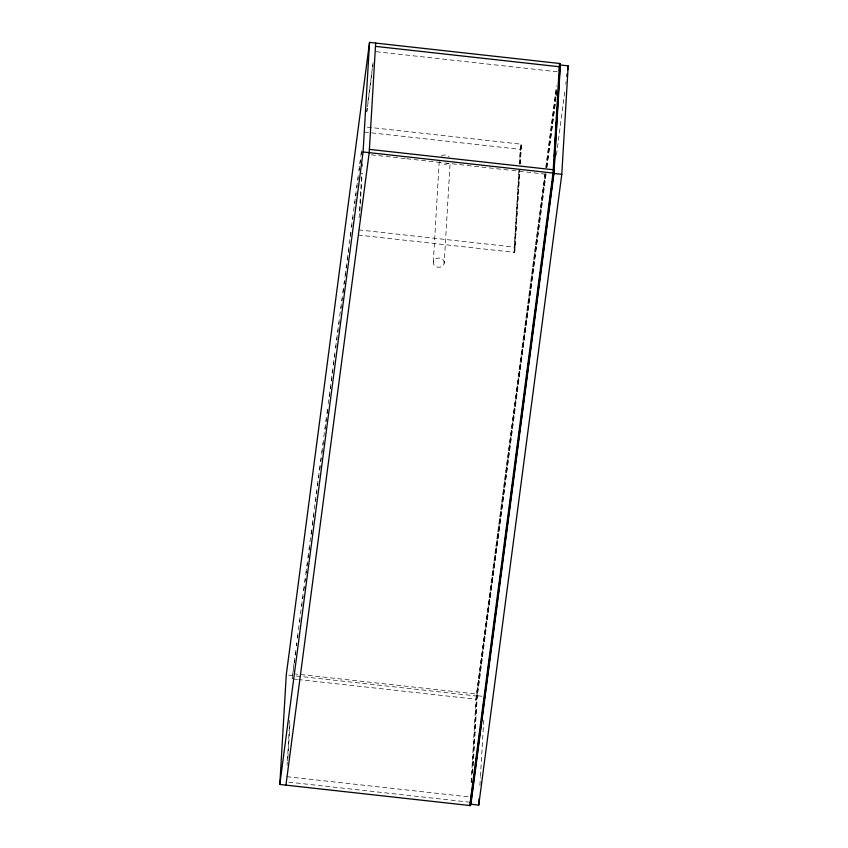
<?xml version="1.0" encoding="UTF-8"?>
<svg xmlns="http://www.w3.org/2000/svg" width="848" height="848" viewBox="0 0 848 848"><rect width="100%" height="100%" fill="white"/><g stroke="black" fill="none" stroke-linecap="round" stroke-linejoin="round"><path stroke-width="0.64" stroke-dasharray="4.24 3.18" d="M287.101 765.341L287.292 762.045M287.377 760.73L289.751 720.45M293.949 663.751L292.2 678.856L292.889 673.672M287.896 758.197L290.08 721.213M359.128 217.872L361.778 172.981M359.891 211.375L362.149 173.087M362.541 166.484L362.69 163.844M433.307 262.043L439.381 159.042M444.204 263.251A5.48 4.632 3.4 0 0 436.561 258.364A5.48 4.632 3.4 0 0 435.512 266.336A5.48 4.632 3.4 0 0 444.204 263.251L450.118 162.89M471.117 782.428L476.226 695.943L544.978 173.692M471.488 782.534L471.721 778.57M472.039 773.291L476.714 694.056M472.347 773.259L476.905 696.028L545.656 173.766M473.184 765.447L477.392 694.13L295.507 673.969M479.904 785.492L480.371 777.648M480.445 776.344L483.848 718.828M518.859 170.459L514.026 252.333L519.23 170.565M519.241 163.855L520.789 144.149L519.612 163.961M358.121 235.044L514.704 252.407L519.538 170.533M519.93 163.929L521.467 144.224L364.873 126.861M514.704 252.407L519.909 170.639M520.301 164.035L521.467 144.224M294.129 662.447L294.987 655.886M295.157 654.571L295.676 650.628M296.376 645.381L296.715 642.763M297.404 637.516L298.273 630.954M298.443 629.64L299.312 623.079M299.482 621.764L300.34 615.203M300.521 613.888L301.379 607.327M301.549 606.013L303.457 591.586M303.626 590.272L304.496 583.71M304.665 582.396L305.704 574.52M305.874 573.216L307.771 558.779M307.951 557.465L308.81 550.903M308.979 549.589L309.849 543.027M310.018 541.724L310.887 535.162M311.057 533.848L311.576 529.905M312.265 524.658L313.124 518.096M313.304 516.792L314.163 510.231M314.343 508.917L315.202 502.355M315.371 501.041L317.279 486.604M317.449 485.289L318.307 478.738M318.488 477.424L319.346 470.863M319.516 469.548L320.385 462.987M320.555 461.672L321.593 453.797M321.763 452.493L322.632 445.931M322.802 444.617L323.671 438.056M323.841 436.741L324.699 430.18M324.879 428.865L326.777 414.439M326.946 413.124L327.466 409.181M328.155 403.934L329.024 397.373M329.194 396.069L331.091 381.632M331.271 380.317L333.169 365.88M333.338 364.566L334.207 358.015M334.377 356.701L334.896 352.757M335.585 347.51L336.455 340.949M336.624 339.635L337.483 333.073M337.663 331.769L338.522 325.208M338.702 323.894L339.56 317.332M339.73 316.018L340.599 309.456M340.769 308.142L342.666 293.715M342.846 292.401L343.705 285.84M343.875 284.525L344.913 276.649M345.094 275.346L346.991 260.908M347.161 259.594L348.03 253.033M348.199 251.718L349.058 245.157M349.238 243.842L350.097 237.292M350.266 235.977L350.786 232.034M351.485 226.787L352.344 220.226M352.514 218.911L353.383 212.35M353.552 211.046L354.422 204.485M354.591 203.17L356.489 188.733M356.658 187.419L357.527 180.857M357.697 179.553L358.216 175.61M358.905 170.363L359.605 165.116M359.775 163.802L360.813 155.926M360.983 154.622L361.502 150.679M366.686 111.311L367.025 108.692M367.894 102.131L372.389 68.01M372.558 66.695L373.078 62.763M293.238 670.98L293.588 668.351M294.277 663.104L294.627 660.486M295.316 655.228L295.655 652.61M296.524 646.049L296.864 643.42M297.563 638.173L297.902 635.544M299.63 622.432L299.98 619.803M301.708 606.68L302.047 604.052M302.747 598.805L303.086 596.186M303.775 590.939L304.294 586.996M304.983 581.749L305.333 579.12M306.022 573.873L306.372 571.255M307.061 565.998L307.411 563.379M308.1 558.132L308.439 555.504M309.138 550.257L309.478 547.628M311.205 534.505L311.725 530.572M312.414 525.325L312.764 522.697M313.453 517.45L313.802 514.821M315.53 501.709L315.869 499.08M316.558 493.833L316.908 491.204M317.597 485.957L317.947 483.328M318.636 478.081L318.986 475.463M319.675 470.216L320.194 466.273M320.883 461.026L321.222 458.397M321.922 453.15L322.261 450.532M322.95 445.274L323.3 442.656M325.028 429.533L325.378 426.904M326.067 421.657L326.406 419.039M327.105 413.782L327.614 409.849M329.342 396.726L329.692 394.097M330.381 388.85L330.731 386.232M331.42 380.985L331.769 378.356M332.458 373.109L332.798 370.481M333.497 365.234L333.836 362.605M334.525 357.358L334.875 354.74M335.734 348.178L336.084 345.549M336.773 340.302L337.122 337.674M337.811 332.427L338.161 329.808M338.85 324.551L339.189 321.933M340.917 308.81L341.267 306.181M341.956 300.934L342.306 298.316M342.995 293.058L343.514 289.126M344.203 283.879L344.553 281.25M345.242 276.003L345.581 273.374M346.281 268.127L346.62 265.509M347.309 260.262L347.659 257.633M348.348 252.386L348.698 249.757M350.425 236.634L350.945 232.702M351.634 227.455L351.973 224.826M352.673 219.579L353.012 216.95M354.74 203.827L355.089 201.209M355.778 195.962L356.128 193.333M356.817 188.086L357.156 185.458M357.856 180.211L358.195 177.592M359.064 171.031L359.404 168.402M360.093 163.155L360.442 160.526M361.131 155.279L361.481 152.651M366.834 111.978L367.354 108.046M367.523 106.731L372.018 72.61M372.707 67.363L373.056 64.734M545.847 167.13L556.553 85.765M476.025 699.24L545.126 174.349M545.995 167.787L556.532 87.747M546.525 167.204L555.853 96.343M556.023 95.029L556.542 91.096M545.815 174.423L476.703 699.314L298.772 679.577M546.674 167.862L555.482 100.944M556.171 95.697L556.521 93.068M546.038 173.829L477.329 695.742L485.151 696.611M546.896 167.268L555.355 103.011M556.458 155.025L564.916 90.768M565.775 84.217L566.125 81.588M376.109 51.686L557.306 71.783M364.195 132.044L520.789 149.407M371.339 154.834L405.482 158.618M406.796 158.767L443.557 162.837M444.871 162.986L510.517 170.268M511.832 170.416L548.603 174.487M358.799 229.872L515.383 247.234M288.723 675.156L292.401 675.57M296.334 676.004L476.905 696.028M293.514 678.994L297.457 679.439M286.804 776.683L469.315 796.919M288.755 782.142L468.637 802.091M448.253 163.325A5.48 4.632 3.4 0 1 440.557 162.477M441.405 155.968A5.48 4.632 3.4 0 1 449.111 156.827"/><path stroke-width="1.27" d="M279.808 784.464L286.274 674.881L369.537 42.4L560.168 63.536L553.702 173.119L470.439 805.6L279.808 784.464L363.071 151.972L369.537 42.4M375.664 43.078L369.198 152.661L285.935 785.142M470.439 805.6L470.788 799.675M559.669 70.236L560.369 64.989L568.192 65.858L561.789 174.338L478.749 805.091L470.926 804.233L471.159 800.311M471.308 797.692L471.541 793.77M478.749 805.091L479.141 798.562M559.489 63.462L553.023 173.034L469.76 805.526M553.532 169.717L553.839 164.438M554.306 156.52L554.698 149.916M555.164 141.987L555.482 136.708M556.023 127.465L556.33 122.176M556.882 112.932L557.189 107.654M557.74 98.41L558.048 93.132M558.599 83.888L558.906 78.599M470.926 804.233L553.967 173.469L560.369 64.989M559.309 70.098L560.168 63.536M559.627 69.451L559.977 66.822L375.473 46.364M470.979 799.685L470.629 802.314L469.951 802.24M471.318 797.067L471.668 794.438M472.188 790.506L472.527 787.877M473.046 783.944L473.396 781.315M473.746 778.697L474.255 774.754M474.774 770.821L475.124 768.193M475.463 765.574L475.982 761.631M476.332 759.013L476.852 755.07M478.06 745.89L478.579 741.947M478.919 739.329L479.438 735.386M479.788 732.767L480.138 730.139M480.646 726.206L481.166 722.263M481.516 719.645L481.865 717.016M482.374 713.083L482.724 710.454M483.243 706.522L483.583 703.893M483.932 701.275L484.452 697.332M484.802 694.713L485.31 690.77M485.83 686.838L486.18 684.209M486.529 681.591L487.038 677.647M487.388 675.029L487.907 671.097M488.257 668.468L488.596 665.839M489.116 661.906L489.635 657.974M489.985 655.345L490.324 652.716M490.844 648.784L491.193 646.155M491.702 642.222L492.052 639.593M492.402 636.975L492.921 633.043M493.43 629.099L493.78 626.481M494.299 622.538L494.649 619.92M494.988 617.291L495.508 613.358M495.857 610.73L496.197 608.101M496.716 604.168L497.235 600.236M497.585 597.607L498.094 593.674M498.444 591.045L498.794 588.427M499.313 584.484L499.652 581.866M500.172 577.923L500.521 575.304M501.041 571.361L501.38 568.743M501.899 564.8L502.249 562.182M502.769 558.238L503.108 555.62M503.458 552.991L503.977 549.059M504.496 545.116L504.836 542.497M505.185 539.869L505.705 535.936M506.044 533.307L506.563 529.375M506.913 526.746L507.252 524.128M507.772 520.184L508.291 516.252M508.641 513.623L508.98 511.005M509.5 507.062L509.849 504.443M510.369 500.5L510.708 497.882M511.058 495.253L511.577 491.321M512.097 487.377L512.436 484.759M512.955 480.816L513.305 478.198M513.644 475.569L514.164 471.636M514.513 469.008L515.033 465.075M515.372 462.446L515.722 459.828M516.241 455.885L516.761 451.952M517.1 449.323L517.45 446.705M517.969 442.762L518.308 440.144M518.828 436.211L520.036 427.021M520.555 423.088L520.905 420.46M521.425 416.527L521.764 413.898M522.114 411.269L522.633 407.337M522.972 404.708L523.492 400.775M523.841 398.147L524.361 394.214M524.7 391.596L525.219 387.653M525.569 385.034L525.908 382.406M526.428 378.473L526.778 375.844M527.297 371.912L527.816 367.968M528.156 365.35L528.505 362.721M529.025 358.789L529.364 356.16M529.883 352.227L530.233 349.599M530.572 346.98L531.092 343.037M531.611 339.105L531.961 336.476M532.3 333.858L532.82 329.914M533.169 327.296L533.689 323.353M534.028 320.735L534.378 318.106M534.897 314.173L535.417 310.23M535.756 307.612L536.106 304.983M536.625 301.051L536.964 298.422M537.484 294.489L537.833 291.86M538.353 287.928L538.692 285.299M539.211 281.366L539.561 278.738M540.081 274.805L540.42 272.176M540.77 269.558L541.289 265.615M541.639 262.997L542.148 259.053M542.667 255.121L543.017 252.492M543.356 249.874L543.875 245.931M544.225 243.312L544.575 240.684M545.084 236.751L545.434 234.122M545.953 230.19L547.161 220.999M547.681 217.067L548.031 214.438M548.539 210.505L548.889 207.877M549.239 205.258L549.758 201.315M550.267 197.383L550.617 194.764M550.967 192.136L551.476 188.203M551.825 185.574L552.345 181.642M552.695 179.013L553.034 176.384M566.814 76.341L567.164 73.723M567.672 69.79L568.192 65.858M369.399 149.365L553.903 169.823M363.071 151.972L553.702 173.119M553.967 173.469L561.789 174.338"/></g></svg>
